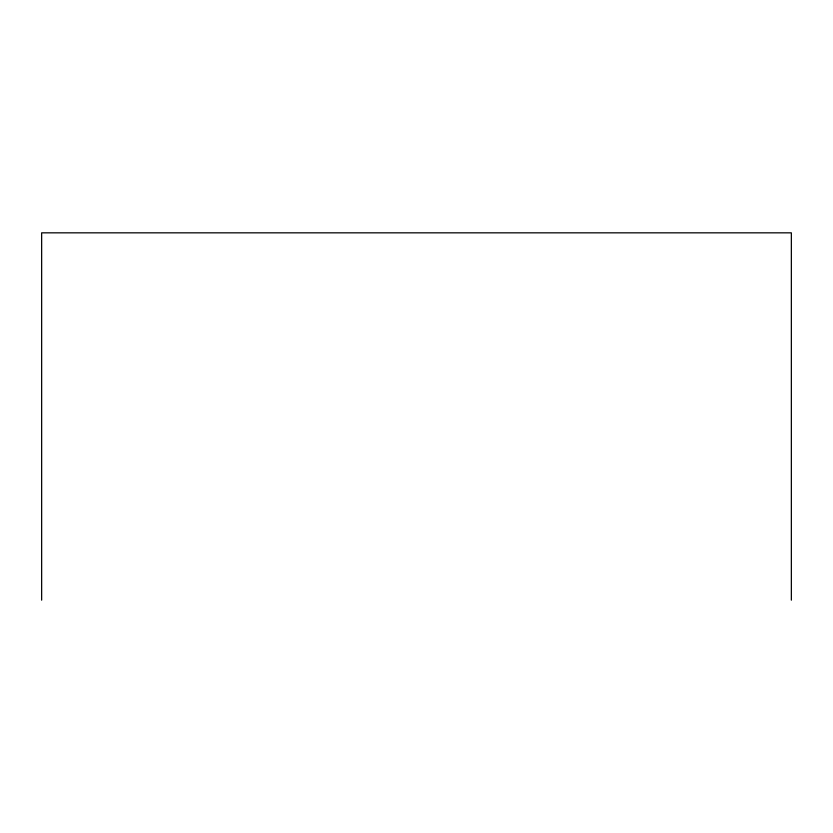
<?xml version="1.0" encoding="UTF-8"?>
<svg xmlns="http://www.w3.org/2000/svg" width="833" height="833" viewBox="0 0 833 833"><rect width="100%" height="100%" fill="white"/><g stroke="black" fill="none" stroke-linecap="round" stroke-linejoin="round"><path stroke-width="1.25" d="M791.35 600.166L791.35 232.834L41.65 232.834L41.65 600.166"/></g></svg>
